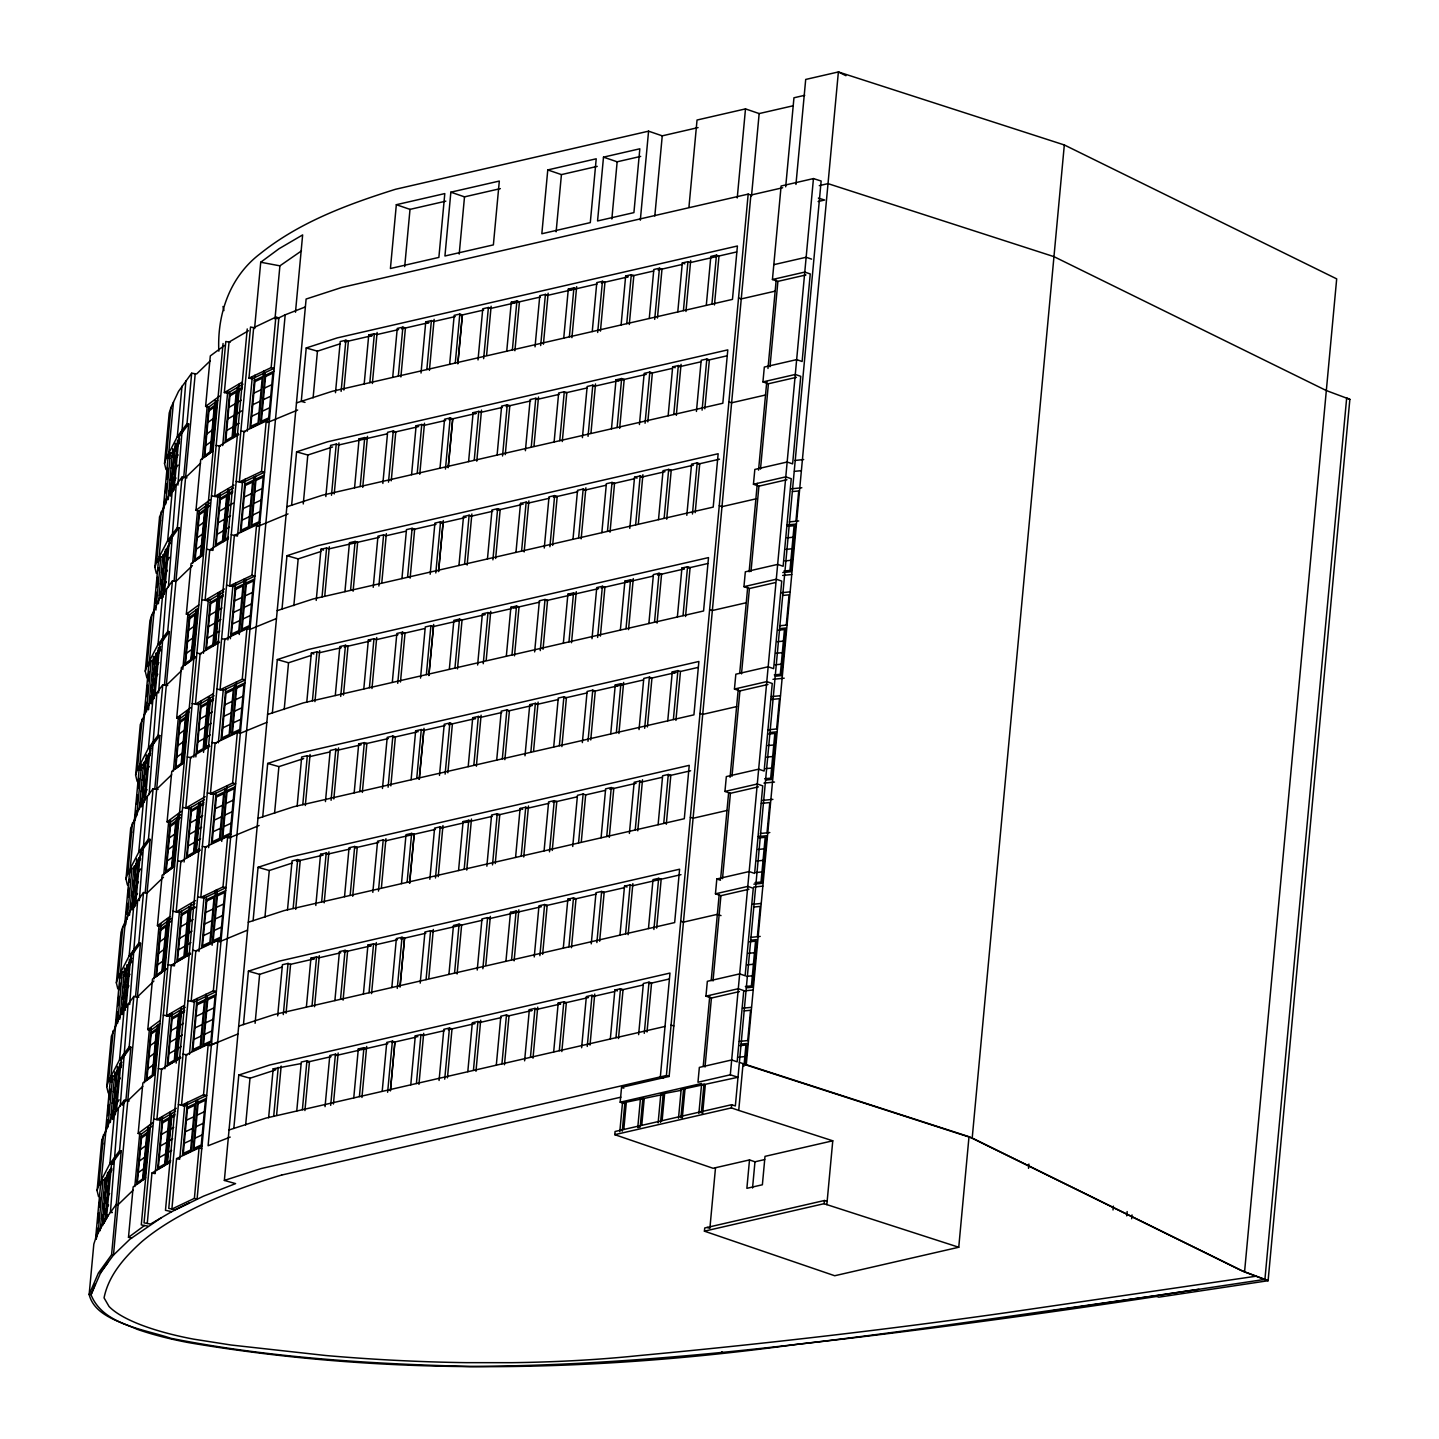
<?xml version="1.0" encoding="UTF-8"?>
<svg xmlns="http://www.w3.org/2000/svg" width="1439" height="1439" viewBox="0 0 1439 1439"><rect width="100%" height="100%" fill="white"/><g stroke="black" fill="none" stroke-linecap="round" stroke-linejoin="round"><path stroke-width="1.5" d="M98.518 1196.6L97.079 1190.539L101.773 1140.048L111.037 1118.481L114.526 1113.264L124.222 1100.259L129.168 1101.015M110.389 1095.745L108.159 1092.741L106.72 1086.679L111.397 1036.188L120.678 1014.621L124.168 1009.405L133.863 996.4L138.792 997.155M117.8 988.863L116.361 982.819L121.038 932.328L122.801 926.842L130.301 910.761L143.504 892.54L147.048 893.061L163.506 877.178M127.423 885.003L125.984 878.941L130.679 828.45L139.943 806.883L143.432 801.667L153.128 788.662L158.074 789.417M139.295 784.147L137.065 781.125L135.626 775.081L140.303 724.59L149.584 703.023L153.074 697.807L162.769 684.802L167.697 685.558M148.936 680.287L146.706 677.265L145.267 671.204L149.944 620.713L151.707 615.244L159.207 599.146L172.41 580.942L175.954 581.446L192.43 565.581M156.329 573.406L154.89 567.344L159.585 516.853L168.849 495.286L172.338 490.069L182.034 477.064L186.98 477.82M165.971 469.528L164.532 463.484L169.208 412.993L170.971 407.507L178.49 391.426L191.675 373.205L196.603 373.96L210.094 360.955M103.536 1134.562L98.841 1185.052L97.079 1190.539M113.159 1030.702L108.483 1081.193L106.72 1086.679M122.801 926.842L118.124 977.333L116.361 982.819M132.442 822.964L127.747 873.455L125.984 878.941M142.065 719.104L137.389 769.595L135.626 775.081M151.707 615.244L147.03 665.735L145.267 671.204M161.348 511.367L156.653 561.858L154.89 567.344M170.971 407.507L166.294 457.998L164.532 463.484M95.262 1284.02L91.035 1294.776C103.05 1324.941 143.648 1329.042 170.989 1338.324C269.309 1357.786 369.877 1363.884 469.887 1366.456C700.056 1365.395 928.119 1326.83 1155.625 1295.802L1157.028 1296.413A6030.759 1692.624 5.3 0 1 944.326 1326.434A4020.458 1128.41 5.3 0 1 797.692 1344.26C595.818 1371.943 389.933 1376.871 188.527 1342.605A151.994 42.666 5.3 0 1 137.227 1329.312C119.887 1321.56 94.434 1315.444 89.146 1294.56L93.823 1244.123L95.586 1238.655L103.05 1222.646L116.271 1204.371L118.142 1204.659L133.108 1190.215M95.586 1238.655L100.532 1185.268L103.032 1179.926L98.086 1233.295M105.425 1132.565L110.173 1081.409L112.656 1076.048L107.925 1127.205M115.048 1028.687L119.797 977.549L122.297 972.188L117.548 1023.345M124.689 924.827L129.438 873.671L131.938 868.311L127.19 919.467M134.115 823.18L139.079 769.811L141.58 764.451L136.831 815.607M143.954 717.09L148.703 665.933L151.203 660.591L146.454 711.729M153.595 613.23L158.344 562.073L160.844 556.713L155.898 610.1M163.021 511.582L167.985 458.214L170.486 452.853L165.737 504.01M106.036 1129.219L101.342 1179.71L104.903 1180.16M115.66 1025.341L110.983 1075.832L114.544 1076.282L121.128 1063.961M125.301 921.482L120.624 971.973L124.186 972.422L131.704 958.32M134.942 817.622L130.247 868.113L133.809 868.562L140.41 856.223M144.566 713.744L139.889 764.235L143.45 764.685L150.034 752.363M154.207 609.884L149.53 660.375L153.092 660.825L160.628 646.723M163.848 506.006L159.153 556.497L162.715 556.965L170.252 542.845M173.471 402.147L168.795 452.637L172.356 453.087M96.197 1239.285L97.204 1228.24M97.798 1221.981L98.643 1212.825M99.201 1206.835L100.064 1197.41M106.504 1129.489L107.259 1119.974M107.673 1115.567L108.68 1104.558M109.238 1098.641L110.119 1089.143M117.296 1011.689L116.523 1021.582L117.458 1018.65M117.872 1005.591L118.735 996.292M119.347 989.672L119.959 983.071M125.301 925.529L125.913 918.837M126.506 913.873L127.352 903.422M127.909 897.396L128.773 888.007M129.348 881.909L129.582 879.355M135.23 819.906L135.968 810.571M136.543 804.347L137.389 795.155M138 788.554L138.953 778.373M145.195 711.1L146.13 702.304M146.67 696.53L147.569 685.324M147.983 681.007L148.865 671.473M155.214 603.103L156.203 592.274M156.653 587.418L157.606 577.129M158.218 570.635L158.488 567.757M164.046 507.895L164.873 498.973M165.449 492.75L166.294 483.558M167.733 468.143L166.834 479.169L167.787 476.237M96.413 1238.457L97.168 1230.381M97.888 1222.682L98.589 1214.984M99.309 1207.285L100.028 1199.604M106.81 1126.503L107.152 1122.654M107.871 1114.973L108.591 1107.275M109.292 1099.576L110.012 1091.877M116.613 1020.719L117.332 1013.02M118.052 1005.339L118.574 999.565M125.517 924.827L125.895 920.798M126.614 913.01L127.136 907.236M128.215 895.688L128.755 889.932M135.338 818.953L136.057 811.056M136.777 803.376L137.496 795.677M138.198 787.978L138.917 780.28M145.339 711.046L146.059 703.347M146.778 695.649L147.48 687.968M148.199 680.269L148.559 676.42M155.52 601.412L156.042 595.638M157.121 584.09L157.66 578.316M164.244 507.355L164.622 503.308M165.683 491.76L166.222 486.004M166.942 478.306L167.644 470.607M100.19 1230.705L105.101 1177.857M110.335 1122.51L114.94 1071.785M119.851 1019.172L124.581 968.033M129.492 915.312L134.007 866.26M139.331 809.222L143.648 762.4M148.559 709.787L153.487 656.328M158.398 603.696L162.913 554.663M168.237 499.603L172.752 448.59M112.494 1118.463L116.451 1075.76L114.383 1080.095M122.117 1014.585L126.092 971.901L124.024 976.236M131.956 908.711L135.716 868.023L133.665 872.358M141.4 806.865L145.357 764.163L143.288 768.498M151.041 702.987L154.998 660.285L152.93 664.638M160.862 597.113L164.622 556.425L162.571 560.76M170.306 495.268L174.263 452.565L172.194 456.9M102.745 1225.362L107.637 1172.515M112.782 1119.47L117.476 1066.443M122.603 1013.578L126.92 964.778M132.244 909.718L136.759 858.705M141.885 805.858L146.382 754.845M151.113 703.851L155.826 653.18M161.15 598.12L165.449 549.302M170.396 496.131L175.288 443.248M114.526 1113.264L109.85 1163.755L98.841 1185.052L100.532 1185.268M124.168 1009.405L119.491 1059.895L108.483 1081.193L112.062 1081.642M133.809 905.545L129.114 956.036L118.124 977.333L121.685 977.783M143.432 801.667L138.756 852.158L127.747 873.455L129.438 873.671M153.074 697.807L148.397 748.298L137.389 769.595L140.968 770.045M162.715 593.947L158.02 644.438L147.03 665.735L148.703 665.933M172.338 490.069L167.661 540.56L156.653 561.858L158.344 562.073M181.98 386.21L177.303 436.701L166.294 457.998L169.874 458.447M114.832 1115.135L119.815 1063.295M124.743 1010.106L129.456 959.417M134.115 907.397L138.881 857.77M144.026 802.368L148.523 753.892M153.649 698.509L158.362 647.82M163.093 596.807L167.787 546.154M172.662 491.922L177.627 440.1M112.008 1168.918L109.814 1172.407L105.389 1220.02L107.601 1216.513M115.408 1114.128L119.437 1068.547L121.649 1065.04M125.049 1010.268L129.078 964.67L131.291 961.18M134.69 906.39L138.72 860.81M144.314 802.53L148.343 756.932L150.555 753.442M153.955 698.67L157.984 653.072L160.197 649.583M163.201 596.807L167.626 549.212L162.535 559.897M173.22 490.933L177.249 445.335L179.461 441.845M106.558 1217.376L111.523 1164.007L121.218 1151.002L119.545 1150.75L109.85 1163.755L113.393 1164.277M116.415 1111.286L121.146 1060.147L130.859 1047.142L129.186 1046.89L119.491 1059.895L121.146 1060.147M126.038 1007.426L130.787 956.269L140.482 943.264L138.81 943.031L129.114 956.036L130.787 956.269M135.464 905.779L140.428 852.41L150.124 839.405L148.451 839.153L138.756 852.158L142.299 852.679L133.791 868.616M145.321 799.688L150.052 748.532L159.765 735.545L158.092 735.293L148.397 748.298L151.922 748.82M154.944 695.828L159.693 644.672L169.388 631.667L167.715 631.433L158.02 644.438L159.693 644.672M164.37 594.181L169.334 540.812L179.03 527.807L177.357 527.555L167.661 540.56L171.205 541.082M174.011 490.321L178.958 436.934L188.671 423.929L186.998 423.696L177.303 436.701L178.958 436.934M110.425 1212.214L112.296 1212.483L110.425 1212.214L118.394 1108.102M120.264 1106.123L128.017 1004.242M129.69 1004.476L137.658 900.364M139.331 900.616L147.3 796.504M149.17 794.526L156.923 692.645M158.596 692.879L166.564 588.767M168.435 586.788L176.206 484.907M177.878 485.141L185.847 381.029M119.545 1150.75L124.222 1100.259M129.186 1046.89L133.863 996.4M138.81 943.031L143.504 892.54M148.451 839.153L153.128 788.662M158.092 735.293L162.769 684.802M167.715 631.433L172.41 580.942M177.357 527.555L182.034 477.064M186.998 423.696L191.675 373.205M89.146 1294.56L98.374 1273.083L111.576 1254.826L121.218 1151.002M130.859 1047.142L125.895 1100.511L122.387 1105.206M135.536 996.651L140.482 943.264M145.177 892.774L150.124 839.405M154.8 788.914L159.765 735.545M164.442 685.054L169.388 631.667M174.083 581.176L179.03 527.807M188.671 423.929L183.706 477.316L181.368 480.446M195.218 373.726L113.465 1255.096L101.144 1271.626L91.035 1294.776M131.669 1237.936L128.485 1237.342L133.161 1186.887L145.645 1177.678M152.03 1126.215L141.364 1134.076L138.18 1133.464L142.857 1082.973L155.286 1073.8M159.891 1023.651L151.005 1030.198L147.803 1029.604L152.498 979.114L166.69 968.627M171.295 918.478L160.628 926.338L157.445 925.727L162.121 875.236L174.551 866.08M180.936 814.6L170.27 822.46L167.086 821.867L171.763 771.376L184.192 762.202M188.797 712.053L179.911 718.601L176.709 718.007L181.404 667.516L195.596 657.029M198.42 608.193L189.552 614.741L186.351 614.129L191.045 563.638L203.457 554.465M209.842 503.002L199.176 510.863L195.992 510.269L200.669 459.778L213.098 450.605M217.703 400.456L208.817 407.003L205.615 406.41L210.31 355.919L224.502 345.432M134.816 1186.563L139.727 1133.536M144.458 1082.704L149.368 1029.658M154.081 978.826L159.01 925.799M163.722 874.966L168.633 821.921M173.364 771.106L178.274 718.061M182.789 669.441L187.915 614.201M192.628 563.369L197.539 510.323M202.269 459.509L207.18 406.464M141.382 1133.914L136.687 1184.567L143.109 1179.818M151.221 1027.842L146.31 1080.689L152.75 1075.958L157.445 1025.305M160.862 923.982L155.952 976.829L162.391 972.08L167.284 919.233M170.486 820.122L165.593 872.951L172.014 868.221L176.727 817.568M180.127 716.244L175.216 769.092L181.656 764.361M189.552 614.579L184.858 665.232L191.297 660.483L195.992 609.848M199.194 510.719L194.499 561.354L200.92 556.623L205.831 503.776M208.835 406.841L204.122 457.494L210.562 452.745L215.472 399.916M218.836 351.17C217.037 314.134 229.88 276.63 260.135 253.75C299.546 222.056 347.806 204.32 395.491 189.282L648.575 131.165L662.246 135.842L698.059 127.603M143.109 1179.818L148.019 1126.971M181.656 764.361L186.566 711.514M144.386 1178.883L149.08 1128.248M154.009 1075.023L158.722 1024.37M168.561 918.298L163.65 971.145L166.87 968.789M173.292 867.285L178.184 814.438M182.915 763.425L187.825 710.578M197.251 608.913L192.556 659.548L195.776 657.173M202.197 555.688L206.892 505.035M211.821 451.81L216.534 401.175M145.051 1177.066L149.188 1132.331M154.675 1073.188L158.83 1028.471M164.316 969.328L168.471 924.611M173.957 865.451L178.094 820.734M183.58 761.591L187.736 716.874M193.222 657.731L197.377 612.996M202.863 553.853L207 509.136M212.486 449.993L216.641 405.276M223.063 343.507L141.292 1224.895L147.731 1226.1M147.264 1223.474L151.94 1173.019L169.748 1162.604M185.199 1007.336L169.748 1016.384L166.528 1015.772L171.223 965.281L190.614 953.931M243.011 384.141L227.56 393.189L224.34 392.577L229.035 342.086L248.425 330.736M155.25 1172.641L160.305 1118.139M164.891 1068.763L169.946 1014.279M179.551 910.635L174.425 965.893L168.003 964.688M184.066 862.015L189.139 807.351M193.797 757.166L198.762 703.491M203.421 653.306L208.475 598.804M213.062 549.428L218.116 494.944M222.703 445.568L227.758 391.066M162.481 1116.628L157.571 1169.475L165.269 1164.978L170.162 1112.149M172.104 1012.768L167.212 1065.615L174.892 1061.119L179.587 1010.484M181.548 911.103L176.853 961.738L184.534 957.259L189.229 906.606M191.171 807.225L186.476 857.878L194.175 853.381L198.87 802.746M195.848 756.896L201.028 701.171M205.759 650.14L210.454 599.505M215.382 546.28L220.293 493.433M225.024 442.403L229.718 391.768M203.529 752.399L208.709 696.674M213.422 645.661L218.332 592.814M223.063 541.784L227.974 488.936M232.704 437.924L237.399 387.271M171.475 1113.462L166.78 1164.097L170.611 1161.849M176.152 1063.115L181.314 1007.39M190.955 903.53L186.045 956.359L189.894 954.129M200.381 801.865L195.686 852.5L199.517 850.251M205.309 748.64L210.022 697.987M214.951 644.762L219.861 591.915M224.592 540.902L229.287 490.249M234.215 437.024L239.126 384.195M247.238 328.937L165.467 1210.325L171.745 1211.638L203.421 1196.205L235.582 1183.613L224.358 1180.43L306.111 299.042L341.87 287.422L748.172 194.121L750.888 195.056L782.672 187.754M201.748 1148.772L199.068 1147.908L176.565 1158.611L171.889 1209.048L194.391 1198.363L197.071 1199.227L278.878 317.821L275.838 317.12L253.66 327.678L248.965 378.169L252.113 378.817L274.183 368.312L271.162 367.611L248.965 378.169M181.53 1105.242L203.529 1094.755L206.658 1095.421L184.642 1105.889L181.53 1105.242L186.207 1054.751L208.223 1044.264L211.353 1044.93L237.831 1034.011M210.436 793.626L232.614 783.068L235.654 783.787L213.566 794.292L210.436 793.626L215.113 743.136L237.309 732.577L240.331 733.296M254.577 328.506L260.729 262.24L279.058 248.713L302.64 234.917L295.481 312.227M179.803 1158.269L184.84 1103.785M189.426 1054.409L194.481 999.907M198.978 951.539L204.104 896.281M208.619 847.661L213.674 792.997M218.332 742.812L223.315 689.137M227.884 639.923L233.01 584.45M237.615 535.074L242.651 480.572M247.238 431.214L252.293 376.712M187.358 1102.346L182.465 1155.193L191.351 1150.966L196.046 1100.331M196.999 998.486L192.089 1051.333L200.974 1047.106L205.885 994.259M206.425 896.821L201.73 947.456L210.616 943.229L215.526 890.381M216.066 792.943L211.371 843.596L220.257 839.369L224.952 788.716M225.707 689.083L220.994 739.718L229.88 735.509L234.593 684.856M230.366 638.736L235.546 583.011M245.17 479.151L240.277 531.998L249.163 527.771L253.858 477.118M254.811 375.273L249.9 428.12L258.786 423.893L263.697 371.064M239.252 634.527L244.432 578.784M197.791 1099.486L193.096 1150.139L201.982 1145.912M207.432 995.626L202.737 1046.261L211.623 1042.034M212.109 945.279L217.271 889.554M221.732 841.419L226.912 785.694M236.536 681.816L231.643 734.663L240.529 730.436M245.979 580.151L241.266 630.804L250.152 626.577M255.602 476.291L250.908 526.926L259.793 522.717M265.244 372.431L260.549 423.066L269.435 418.839M274.993 318.864L279.903 265.837L301.488 250.89M203.529 1094.755L208.223 1044.264M218.026 940.315L195.848 950.873L191.153 1001.364L213.35 990.805L218.026 940.315L221.066 941.016M227.668 836.455L205.471 847.013L200.794 897.504L222.991 886.946L227.668 836.455L230.69 837.156M232.614 783.068L237.309 732.577M246.932 628.717L224.754 639.276L220.059 689.767L242.256 679.208L246.932 628.717L249.972 629.419M256.574 524.857L234.377 535.416L229.7 585.907L251.897 575.348L256.574 524.857L259.596 525.559M266.215 420.979L244.018 431.538L239.342 482.029L261.52 471.47L266.215 420.979L269.237 421.681M271.162 367.611L275.838 317.12M194.391 1198.363L199.068 1147.908M305.284 306.957L285.192 314.817L208.097 1145.75L230.204 1137.098M229.035 1129.975L233.82 1128.41L238.784 1075.041L269.741 1064.986L669.98 973.07L660.339 1076.894L663.541 1077.991M243.461 1024.55L248.407 971.181L279.382 961.108L679.604 869.21L674.657 922.579L274.417 1014.495L238.676 1026.115M253.102 920.69L258.049 867.303L289.005 857.248L689.245 765.332L684.298 818.719L284.059 910.617L248.299 922.237M262.725 816.812L267.69 763.443L298.646 753.388L698.886 661.472L693.922 714.841L293.7 806.757L257.941 818.377M272.367 712.953L277.313 659.566L308.288 649.511L708.51 557.595L703.563 610.981L303.323 702.898L267.582 714.499M282.008 609.075L286.955 555.706L317.911 545.651L718.151 453.735L713.204 507.104L312.965 599.02L277.205 610.64M291.631 505.215L296.596 451.846L327.552 441.791L727.792 349.875L722.828 403.244L322.606 495.16L286.847 506.78M296.488 402.902L332.229 391.3L732.469 299.384L737.416 245.997L337.194 337.913L306.219 347.968L301.273 401.355L305.014 402.416M245.655 1124.938L249.99 1078.225L274.867 1070.148M255.099 1023.291L259.632 974.365L282.332 966.99M264.938 917.201L269.273 870.505L291.973 863.13M274.561 813.341L278.896 766.627L303.665 758.587M284.202 709.463L288.537 662.767L311.238 655.393M293.844 605.603L298.179 558.89L320.879 551.515M303.269 503.956L307.802 455.03L332.571 446.989M313.108 397.866L317.443 351.17L340.144 343.795M277.673 1015.88L282.422 964.724L288.052 963.428L290.588 964.31L314.583 958.806M287.512 909.79L292.063 860.864L297.693 859.569L300.229 860.432L295.697 909.376M297.154 805.93L301.686 757.004L307.316 755.709L309.871 756.572L329.495 752.057M306.795 702.052L311.328 653.126L316.958 651.831L319.494 652.712L341.313 647.694M316.22 600.423L320.969 549.266L326.599 547.971L329.135 548.835L379.302 537.323M325.844 496.545L330.592 445.388L336.222 444.111L338.777 444.975L360.577 439.956M335.485 392.685L340.234 341.529L345.864 340.234L348.4 341.097L343.867 390.041M268.625 1117.761L273.176 1068.835L300.589 1063.673M273.698 1116.286L278.231 1067.36M283.303 1014.585L288.052 963.428M293.142 908.495L297.693 859.569M302.784 804.635L307.316 755.709M312.425 700.757L316.958 651.831M322.048 596.897L326.599 547.971M331.492 495.25L336.222 444.111M341.115 391.39L345.864 340.234M276.63 1114.883L281.163 1066.065M286.055 1013.236L290.588 964.31M305.32 805.516L310.069 754.468M314.961 701.638L319.692 650.59M324.8 595.548L329.333 546.73M334.226 493.901L338.974 442.87M296.758 1110.98L301.291 1062.054L306.921 1060.759L309.475 1061.622L304.924 1110.566M306.381 1007.12L310.932 958.176L316.562 956.881L319.098 957.762L340.755 952.78M315.825 905.473L320.555 854.316L326.203 853.021L328.74 853.885M325.448 801.595L330.197 750.456L335.827 749.161L338.381 750.025M335.287 695.505L339.838 646.579L345.468 645.284L348.004 646.165L343.471 695.091M344.928 591.645L349.461 542.719L355.109 541.424L357.645 542.287L353.095 591.231M354.57 487.785L359.102 438.841L364.733 437.564L367.287 438.427M364.193 383.907L368.744 334.981L374.374 333.686L376.91 334.567L398.567 329.585M302.388 1109.685L306.921 1060.759M312.029 1005.825L316.562 956.881M321.652 901.947L326.203 853.021M331.078 800.3L335.827 749.161M340.719 696.44L345.468 645.284M350.558 590.35L355.109 541.424M360.2 486.49L364.733 437.564M369.841 382.612L374.374 333.686M314.565 1006.688L319.296 955.658M324.189 902.829L328.937 851.78M333.83 798.969L338.561 747.92M362.736 487.371L367.467 436.323M372.377 383.493L377.108 332.445M396.337 204.698L390.419 268.517L438.877 257.401L444.795 193.581L396.337 204.698L410.007 209.375L445.82 201.154M325.052 1106.663L329.801 1055.506L335.431 1054.211L337.967 1055.075M334.891 1000.573L339.442 951.629L345.072 950.352L347.608 951.215L343.076 1000.141M344.533 896.695L349.065 847.769L354.696 846.474L357.25 847.337L352.699 896.281M354.174 792.835L358.707 743.909L364.337 742.614L366.873 743.477L362.34 792.421M363.797 688.957L368.348 640.031L373.978 638.736L376.514 639.618M373.223 587.328L377.971 536.171L383.601 534.876L386.156 535.74M382.864 483.45L387.613 432.312L393.243 431.016L395.779 431.88L391.246 480.824M392.703 377.36L397.254 328.434L402.884 327.139L405.42 328.02L400.887 376.946M404.701 266.593L410.007 209.375M330.682 1105.368L335.431 1054.211M340.521 999.278L345.072 950.352M350.163 895.4L354.696 846.474M359.804 791.54L364.337 742.614M369.427 687.662L373.978 638.736M378.871 586.033L383.601 534.876M388.494 482.155L393.243 431.016M398.333 376.065L402.884 327.139M333.434 1104.019L338.165 1052.97M371.982 688.544L376.712 637.495M381.821 582.471L386.354 533.635M353.76 1097.885L358.311 1048.959L363.941 1047.664L366.477 1048.527M363.401 994.025L367.934 945.081L373.582 943.804L376.119 944.668M372.827 892.378L377.576 841.221L383.206 839.926L385.76 840.808M382.468 788.5L387.217 737.362L392.847 736.066L395.383 736.93L390.85 785.874M392.307 682.41L396.84 633.484L402.488 632.189L405.025 633.07L400.474 681.996M401.949 578.55L406.482 529.624L412.112 528.329L414.666 529.192L410.115 578.136M411.572 474.69L416.123 425.764L421.753 424.469L424.289 425.332M421.015 373.043L425.746 321.886L431.394 320.591L433.93 321.473M359.408 1096.59L363.941 1047.664M369.032 992.73L373.582 943.804M378.457 891.083L383.206 839.926M388.098 787.223L392.847 736.066M397.74 683.345L402.488 632.189M407.579 577.255L412.112 528.329M417.22 473.395L421.753 424.469M426.843 369.517L431.394 320.591M361.944 1097.471L366.675 1046.423M371.568 993.612L376.316 942.563M381.425 887.521L385.94 838.685M419.756 474.276L424.487 423.228M429.398 370.399L434.128 319.35M450.857 192.178L444.939 255.998L493.379 244.882L499.315 181.062L450.857 192.178L464.509 196.855L500.34 188.635M459.203 254.073L464.509 196.855M382.198 1091.356L386.749 1042.43L392.379 1041.134L394.916 1041.998L390.383 1090.924L394.898 1042.106M391.84 987.496L396.373 938.552L402.003 937.275L404.557 938.138L400.006 987.064L404.539 938.246M401.481 883.618L406.014 834.692L411.644 833.397L414.18 834.26L409.647 883.204M411.104 779.758L415.655 730.832L421.285 729.537L423.821 730.4L419.289 779.326M420.53 678.111L425.278 626.954L430.909 625.659L433.463 626.541L428.912 675.467M430.171 574.251L434.92 523.094L440.55 521.799L443.086 522.663L438.553 571.589L443.302 520.558M440.01 468.161L444.561 419.235L450.191 417.94L452.727 418.803L448.195 467.729L452.709 418.911M449.652 364.283L454.184 315.357L459.814 314.062L462.369 314.943L457.818 363.869L462.351 315.051M387.631 1092.291L392.379 1041.134M397.272 988.413L402.003 937.275M407.111 882.323L411.644 833.397M416.734 778.463L421.285 729.537M426.376 674.585L430.909 625.659M435.801 572.956L440.55 521.799M445.442 469.078L450.191 417.94M455.282 362.988L459.814 314.062M410.781 1084.79L415.313 1035.864L420.961 1034.569L423.498 1035.432M420.206 983.143L424.955 932.004L430.585 930.709L433.139 931.573M429.847 879.283L434.596 828.127L440.226 826.831L442.762 827.713M439.489 775.423L444.219 724.267L449.867 722.972L452.404 723.835L447.871 772.779M449.328 669.333L453.861 620.389L459.491 619.094L462.045 619.975L457.494 668.901M458.951 565.455L463.502 516.529L469.132 515.234L471.668 516.097M468.592 461.595L473.125 412.669L478.773 411.374L481.31 412.238M478.018 359.948L482.767 308.791L488.397 307.496L490.951 308.378M416.411 1083.495L420.961 1034.569M426.052 979.635L430.585 930.709M435.477 877.988L440.226 826.831M445.119 774.128L449.867 722.972M454.958 668.038L459.491 619.094M464.599 564.16L469.132 515.234M474.222 460.3L478.773 411.374M483.648 358.653L488.397 307.496M418.947 1084.376L423.696 1033.328M428.804 978.286L433.319 929.468M438.229 876.639L442.96 825.59M467.135 565.041L471.866 513.993M476.777 461.182L481.507 410.133M486.616 355.091L491.131 306.255M439.075 1080.473L443.824 1029.317L449.454 1028.022L452.008 1028.885L447.457 1077.829M448.932 974.383L453.465 925.457L459.095 924.162L461.631 925.025L457.098 973.969M458.555 870.505L463.106 821.579L468.736 820.284L471.273 821.165M468.197 766.645L472.729 717.719L478.36 716.424L480.914 717.288M477.622 664.998L482.371 613.841L488.001 612.564L490.537 613.428M487.461 558.908L492.012 509.982L497.642 508.687L500.178 509.55L495.646 558.494M497.103 455.048L501.635 406.122L507.265 404.827L509.82 405.69L505.269 454.634M506.744 351.17L511.277 302.244L516.907 300.949L519.443 301.83L514.91 350.756M444.723 1079.178L449.454 1028.022M454.562 973.088L459.095 924.162M464.185 869.21L468.736 820.284M473.827 765.35L478.36 716.424M483.252 663.703L488.001 612.564M492.893 559.843L497.642 508.687M502.535 455.983L507.265 404.827M512.374 349.875L516.907 300.949M466.74 870.091L471.47 819.043M476.363 766.232L481.112 715.183M486.202 660.141L490.735 611.323M547.773 169.928L541.837 233.748L590.296 222.613L596.214 158.794L547.773 169.928L561.426 174.605L597.239 166.384M467.801 1071.695L472.334 1022.769L477.964 1021.474L480.518 1022.338M477.226 970.048L481.975 918.909L487.605 917.614L490.141 918.478M486.868 866.188L491.598 815.032L497.246 813.737L499.783 814.618L495.25 863.544M496.707 760.098L501.24 711.172L506.87 709.877L509.424 710.74L504.873 759.684M506.33 656.238L510.881 607.294L516.511 606.017L519.047 606.88L514.514 655.824M515.971 552.36L520.504 503.434L526.152 502.139L528.689 503.02M525.397 450.713L530.146 399.574L535.776 398.279L538.33 399.143M535.038 346.853L539.787 295.697L545.417 294.401L547.953 295.283M473.431 1070.4L477.964 1021.474M482.856 968.753L487.605 917.614M492.498 864.893L497.246 813.737M502.337 758.803L506.87 709.877M511.978 654.943L516.511 606.017M521.602 551.065L526.152 502.139M531.243 447.205L535.776 398.279M540.668 345.558L545.417 294.401M475.967 1071.282L480.698 1020.233M485.806 965.191L490.339 916.373M524.156 551.946L528.886 500.898M533.995 445.856L538.51 397.038M543.42 344.209L548.151 293.178M556.12 231.823L561.426 174.605M496.311 1065.148L500.844 1016.222L506.474 1014.927L509.01 1015.79L504.477 1064.734M505.934 961.288L510.485 912.362L516.115 911.067L518.652 911.93M515.576 857.41L520.109 808.484L525.739 807.189L528.293 808.07M525.001 755.781L529.75 704.624L535.38 703.329L537.916 704.193M534.642 651.903L539.391 600.765L545.021 599.469L547.557 600.333L543.025 649.277M544.266 548.043L549.014 496.887L554.645 495.592L557.199 496.473L552.648 545.399M554.123 441.953L558.656 393.027L564.286 391.732L566.822 392.595L562.289 441.539M563.746 338.075L568.297 289.149L573.927 287.854L576.463 288.735M501.941 1063.853L506.474 1014.927M511.564 959.993L516.115 911.067M521.206 856.115L525.739 807.189M530.847 752.255L535.38 703.329M540.273 650.608L545.021 599.469M549.914 546.748L554.645 495.592M559.753 440.658L564.286 391.732M569.376 336.798L573.927 287.854M514.119 960.874L518.849 909.826M523.742 856.996L528.491 805.966M533.581 750.924L538.114 702.088M571.931 337.661L576.661 286.631M603.499 157.139L597.563 220.958L633.915 212.612L639.833 148.793L603.499 157.139L617.151 161.798L640.679 156.401M524.605 1060.831L529.354 1009.674L534.984 1008.379L537.52 1009.261M534.247 956.953L538.977 905.815L544.626 904.519L547.162 905.383L542.629 954.327M544.086 850.863L548.619 801.937L554.249 800.642L556.803 801.523L552.252 850.449M553.709 747.003L558.26 698.077L563.89 696.782L566.426 697.645L561.894 746.589M563.351 643.143L567.883 594.217L573.531 592.922L576.068 593.785M572.992 539.265L577.525 490.339L583.155 489.044L585.709 489.926M582.417 437.636L587.166 386.479L592.796 385.184L595.332 386.048M592.256 331.546L596.789 282.602L602.437 281.307L604.974 282.188L600.441 331.114M530.451 1057.305L534.984 1008.379M539.877 955.676L544.626 904.519M549.5 851.798L554.249 800.642M559.357 745.708L563.89 696.782M568.981 641.848L573.531 592.922M578.622 537.97L583.155 489.044M588.047 436.341L592.796 385.184M597.689 332.463L602.437 281.307M532.988 1058.187L537.718 1007.138M571.535 642.729L576.266 591.681M581.158 538.852L585.889 487.803M590.997 432.761L595.53 383.943M611.845 219.016L617.151 161.798M553.673 1051.981L558.206 1003.055L563.836 1001.76L566.372 1002.623L561.84 1051.549M563.297 948.103L567.847 899.177L573.477 897.882L576.014 898.763L571.481 947.689M572.74 846.474L577.471 795.317L583.119 794.022L585.655 794.886L581.32 841.599M582.363 742.596L587.112 691.457L592.742 690.162L595.278 691.026L590.745 739.952M592.005 638.736L596.753 587.58L602.383 586.285L604.92 587.166L600.387 636.092M601.844 532.646L606.377 483.72L612.025 482.425L614.561 483.288L610.01 532.214M611.485 428.786L616.018 379.842L621.648 378.547L624.202 379.428L619.651 428.354M621.108 324.908L625.659 275.982L631.289 274.687L633.826 275.551L629.293 324.495M559.303 1050.686L563.836 1001.76M568.927 946.826L573.477 897.882M578.568 842.948L583.119 794.022M587.993 741.301L592.742 690.162M597.635 637.441L602.383 586.285M607.474 531.351L612.025 482.425M617.115 427.491L621.648 378.547M626.756 323.613L631.289 274.687M640.319 220.203L648.575 131.165M654.817 215.976L662.246 135.842M581.626 1047.736L586.357 996.579L592.005 995.284L594.541 996.166M591.249 943.876L595.998 892.72L601.628 891.425L604.182 892.288L599.631 941.232M601.088 837.786L605.639 788.842L611.269 787.565L613.805 788.428L609.273 837.354M610.73 733.908L615.262 684.982L620.911 683.687L623.447 684.55M620.371 630.048L624.904 581.122L630.534 579.827L633.088 580.69M629.796 528.401L634.545 477.244L640.175 475.949L642.711 476.831M639.438 424.541L644.168 373.385L649.816 372.089L652.353 372.953L647.82 421.897M649.277 318.451L653.81 269.507L659.44 268.23L661.994 269.093L657.443 318.037M587.256 1046.441L592.005 995.284M596.879 942.581L601.628 891.425M606.736 836.491L611.269 787.565M616.36 732.613L620.911 683.687M626.001 628.753L630.534 579.827M635.642 524.875L640.175 475.949M645.068 423.246L649.816 372.089M654.709 319.368L659.44 268.23M590.008 1045.092L594.739 994.043M618.914 733.494L623.645 682.446M628.537 629.634L633.286 578.586M638.376 523.544L642.909 474.708M610.334 1038.958L614.867 990.032L620.497 988.737L623.051 989.618L618.5 1038.544M619.975 935.098L624.508 886.172L630.138 884.877L632.674 885.74M629.401 833.451L634.149 782.294L639.779 781.017L642.316 781.881M639.042 729.591L643.773 678.435L649.403 677.139L651.957 678.003L647.406 726.947M648.881 623.501L653.414 574.575L659.044 573.28L661.58 574.143L657.047 623.087M658.504 519.623L663.055 470.697L668.685 469.402L671.222 470.283L666.689 519.209M668.146 415.763L672.679 366.837L678.327 365.542L680.863 366.405M677.787 311.903L682.32 262.977L687.95 261.682L690.486 262.546M688.975 206.856L697.034 120.031L745.492 108.896L759.162 113.573L792.871 105.838M615.964 1037.663L620.497 988.737M625.605 933.803L630.138 884.877M635.229 829.943L639.779 781.017M644.672 728.296L649.403 677.139M654.511 622.206L659.044 573.28M664.134 518.328L668.685 469.402M673.776 414.468L678.327 365.542M683.417 310.608L687.95 261.682M628.141 934.684L632.872 883.636M637.783 830.825L642.514 779.776M676.312 415.349L681.061 364.301M685.953 311.49L690.684 260.441M764.667 1159.564L754.971 1161.795L749.503 1159.924L713.078 1168.288L614.777 1134.669L615.083 1131.486L731.66 1104.702L735.347 1105.961L821.147 181.026L813.449 178.58L781.107 186.009L772.437 279.508L777.905 281.378L805.93 274.939M623.842 1103.461L620.173 1102.202L621.54 1087.362L669.135 1076.444L750.888 195.056M619.813 1131.72L622.475 1102.994L662.156 1094.665M622.242 1131.162L624.904 1102.436M623.807 1129.417L626.271 1102.904M638.628 1034.641L643.377 983.485L649.007 982.189L651.561 983.071L647.01 1031.997M648.467 928.551L653.018 879.625L658.648 878.33L661.185 879.193L656.652 928.119M658.109 824.691L662.642 775.765L668.29 774.47L670.826 775.333L666.293 824.259M667.75 720.813L672.283 671.887L677.913 670.592L680.467 671.473L675.916 720.399M677.373 616.953L681.924 568.027L687.554 566.732L690.09 567.596L685.558 616.522M686.817 515.306L691.565 464.149L697.196 462.854L699.732 463.736L695.199 512.662M696.44 411.446L701.189 360.29L706.819 358.995L709.373 359.858L704.822 408.784M706.297 305.356L710.83 256.43L716.46 255.135L718.996 255.998L714.463 304.924M644.276 1033.346L649.007 982.189M653.9 929.486L658.648 878.33M663.739 823.396L668.29 774.47M673.38 719.518L677.913 670.592M683.021 615.658L687.554 566.732M692.447 514.011L697.196 462.854M702.088 410.151L706.819 358.995M711.927 304.061L716.46 255.135M642.837 1098.317L640.427 1098.874L637.765 1127.6L640.175 1127.043L642.837 1098.317L644.204 1098.784L641.758 1125.298M737.236 197.952L745.492 108.896M658.127 1122.906L660.789 1094.198L680.539 1090.438M660.555 1122.366L663.217 1093.64M662.12 1120.621L664.584 1094.108M224.358 1180.43L261.232 1168.54L666.401 1075.509L748.172 194.121M751.518 195.956L759.162 113.573M678.506 1118.229L681.169 1089.521L683.597 1088.963L684.964 1089.431L682.284 1118.139M680.917 1117.671L683.597 1088.963M739.448 991.579L711.424 998.018L705.955 996.148L707.34 981.308L739.664 973.879L745.132 975.75L753.263 888.259L747.794 886.388L715.453 893.817L716.82 878.977L749.161 871.548L754.63 873.419L762.76 785.874L757.292 784.003L724.95 791.432L726.335 776.592L758.659 769.163L764.127 771.034L772.257 683.489L766.789 681.618L734.448 689.047L735.833 674.207L768.156 666.779L773.624 668.649L781.755 581.104L776.287 579.233L743.945 586.662L745.33 571.823L777.654 564.394L783.122 566.264L791.252 478.719L785.784 476.849L753.442 484.277L754.827 469.438L787.151 462.009L792.619 463.88L800.75 376.334L795.281 374.464L762.94 381.893L764.325 367.053L796.648 359.624L802.117 361.495L810.247 273.95L804.779 272.079L772.437 279.508M698.868 1113.552L701.53 1084.844L703.959 1084.286L705.326 1084.754L702.664 1113.462M703.221 1066.461L709.751 996.112M711.19 980.643L719.194 894.446M720.615 878.977L728.62 792.799M730.059 777.33L738.261 688.921M739.682 673.452L747.686 587.274M749.125 571.805L757.31 483.396M758.551 470.139L766.753 381.749M767.976 368.492L776.179 280.083M785.694 186.818L793.95 97.78L804.761 95.298M705.02 1067.036L711.424 998.018M713.007 980.984L720.921 895.688L748.946 889.248M722.504 878.653L730.418 793.303L758.443 786.863M732.001 776.269L739.916 690.918L767.94 684.478M741.499 673.884L749.413 588.533L775.279 582.597M750.996 571.499L758.911 486.148L786.935 479.709M760.494 469.114L768.408 383.763L796.433 377.324M769.991 366.747L777.905 281.378M701.297 1112.995L703.959 1084.286M795.947 184.444L805.696 79.451L838.379 71.95L1064.32 144.961L1336.687 278.878L1244.555 1271.95L1268.101 1280.728L1349.854 399.34L1346.67 397.991L1264.917 1279.379L1268.101 1280.728L1158.755 1297.169L1155.571 1295.82L1264.917 1279.379L1241.371 1270.583L969.005 1136.684L739.376 1062.414M969.005 1136.684L958.752 1247.253L834.71 1275.745L704.426 1231.172L704.732 1227.989L824.421 1200.504L827.155 1201.439M715.507 1167.731L709.877 1228.366L707.143 1227.431M705.955 996.148L738.297 988.719L743.765 990.59L737.146 1061.838L731.678 1059.967L699.354 1067.396L697.969 1082.236L730.31 1074.807L813.449 178.58M614.777 1134.669L731.372 1107.904L731.66 1104.702M958.752 1247.253L826.849 1204.623L832.767 1140.803L738.729 1110.404L743.064 1063.673M743.963 1066.191L745.924 1045.038L739.898 1045.631M745.456 1065.094L747.471 1043.455L741.139 1044.084M747.722 1040.559L750.546 1010.268L744.215 1010.898M757.364 936.699L760.17 906.408L753.856 907.038M767.005 832.839L769.811 802.548L761.375 803.376M776.628 728.961L779.452 698.67L771.016 699.516M786.27 625.102L789.076 594.811L782.762 595.44M795.911 521.242L798.717 490.933L792.385 491.58M749.503 1159.924L746.877 1188.326L762.382 1184.765L765.008 1156.362L832.767 1140.803M752.543 1188.02L754.971 1161.795M704.426 1231.172L824.115 1203.688L824.421 1200.504M1244.555 1271.95L972.206 1138.033L1064.32 144.961M1028.507 1168.36L1028.903 1164.025M1113.013 1209.965L1113.372 1206.134M1126.755 1215.883L1127.151 1211.566M1131.666 1218.743L1132.025 1214.912M428.804 675.503L433.661 624.418M409.539 883.222L414.18 834.386M419.181 779.362L424.019 728.296M177.141 445.335L172.176 456.037M157.876 653.072L152.894 663.775M148.235 756.932L143.27 767.635M136.165 866.152L138.594 860.792M126.542 970.03L128.97 964.67M116.901 1073.89L119.329 1068.529M109.688 1172.407L104.723 1183.11M133.629 871.512L136.057 866.152M123.988 975.372L126.434 970.012M114.365 1079.232L116.793 1073.89M174.749 451.54L176.799 447.205M173.669 463.088L175.738 458.753M172.608 474.636L174.659 470.283M171.529 486.166L173.597 481.831M165.107 555.418L167.158 551.083M164.046 566.948L166.097 562.613M162.967 578.496L165.017 574.161M161.905 590.044L163.956 585.691M155.466 659.278L157.535 654.943M154.405 670.826L156.455 666.491M153.325 682.356L155.394 678.021M152.264 693.904L154.315 689.569M145.843 763.156L147.893 758.803M144.763 774.686L146.832 770.351M143.702 786.234L145.753 781.899M142.623 797.764L144.691 793.429M136.201 867.015L138.252 862.681M135.14 878.563L137.191 874.21M134.061 890.093L136.111 885.758M133 901.641L135.05 897.306M126.56 970.875L128.629 966.54M125.499 982.423L127.549 978.088M124.42 993.971L126.488 989.618M123.358 1005.501L125.409 1001.166M116.937 1074.753L118.987 1070.418M115.857 1086.283L117.926 1081.948M114.796 1097.831L116.847 1093.496M113.717 1109.379L115.786 1105.026M107.295 1178.613L109.346 1174.278M106.234 1190.161L108.285 1185.826M105.155 1201.691L107.206 1197.356M104.076 1213.239L106.144 1208.904M103.14 1223.33L105.209 1218.995M171.133 468.43L173.202 464.095M170.054 479.978L172.122 475.643M168.993 491.526L171.061 487.173M162.697 557.019L170.054 542.827M161.492 572.308L163.56 567.973M160.431 583.838L162.481 579.503M159.351 595.386L161.42 591.051M153.056 660.879L160.431 646.687M151.85 676.168L153.919 671.833M150.789 687.716L152.858 683.381M149.71 699.246L151.779 694.911M143.414 764.739L150.789 750.564M142.227 780.046L144.296 775.693M141.148 791.576L143.216 787.241M140.087 803.124L142.155 798.789M132.586 883.906L134.654 879.571M131.525 895.454L133.575 891.101M130.445 906.984L132.514 902.649M124.15 972.476L131.525 958.284M122.945 987.766L125.013 983.431M121.883 999.314L123.952 994.979M120.804 1010.862L122.873 1006.509M114.508 1076.354L121.883 1062.162M113.321 1091.643L115.39 1087.308M112.242 1103.173L114.311 1098.838M111.181 1114.721L113.231 1110.386M104.759 1183.973L106.81 1179.62L102.673 1224.355L100.604 1228.69M103.68 1195.503L105.749 1191.168M102.619 1207.051L104.669 1202.716M101.539 1218.581L103.608 1214.246M178.94 440.748L172.32 453.141L179.695 438.967M111.505 1167.82L104.885 1180.214L109.958 1169.511L105.281 1220.002L103.662 1223.582L107.565 1216.513M177.375 446.216L179.227 443.374M176.313 457.746L178.166 454.922M175.234 469.294L178.022 465.049M174.173 480.842L176.026 478M166.672 561.624L169.442 557.379M165.593 573.154L167.446 570.33M164.532 584.702L166.384 581.878M158.11 653.936L160.88 649.708M157.031 665.484L158.884 662.659M155.97 677.032L157.822 674.189M148.469 757.813L150.322 754.989M147.408 769.343L149.26 766.519M145.267 792.439L147.12 789.597M138.828 861.673L140.68 858.849M137.766 873.221L140.536 868.976M136.687 884.751L138.54 881.927M135.626 896.299L137.478 893.475M129.204 965.551L131.974 961.306M128.125 977.081L129.978 974.257M127.064 988.629L128.916 985.805M119.563 1069.411L121.416 1066.587M118.502 1080.959L120.354 1078.117M116.361 1104.037L119.131 1099.792M109.922 1173.271L111.774 1170.447M107.781 1196.367L109.634 1193.525M106.72 1207.897L108.573 1205.073M105.784 1218.006L107.637 1215.164M100.334 1273.335L107.619 1262.938M185.577 477.586L200.561 463.16M166.312 685.324L181.296 670.88M156.671 789.184L171.655 774.758M137.407 996.921L153.883 981.038M127.765 1100.781L142.749 1086.355M205.615 406.41L219.825 395.923M195.992 510.269L210.184 499.783M186.351 614.129L198.78 604.956M176.709 718.007L190.919 707.52M167.086 821.867L181.278 811.38M157.445 925.727L169.874 916.571M147.803 1029.604L160.233 1020.431M138.18 1133.464L152.372 1122.978M208.547 409.881L214.969 405.15M198.906 513.759L205.327 509.01M206.604 508.075L209.824 505.719M189.282 617.619L195.704 612.888M179.641 721.479L186.063 716.748M170 825.356L176.421 820.626M177.699 819.672L180.918 817.316M160.377 929.216L166.798 924.486M168.075 923.55L171.277 921.176M150.735 1033.094L157.157 1028.345M141.094 1136.954L147.515 1132.223M128.485 1237.342L144.53 1225.506M207.882 422.49L213.17 418.659M206.802 434.02L212.109 430.189M205.741 445.568L211.029 441.737M198.24 526.35L203.547 522.519M197.161 537.898L202.467 534.067M196.1 549.428L201.388 545.597M188.599 630.21L193.905 626.397M187.538 641.758L192.826 637.927M186.458 653.306L191.765 649.475M178.976 734.088L184.264 730.257M177.896 745.618L183.203 741.804M176.835 757.166L182.123 753.334M169.334 837.948L174.641 834.116M168.255 849.496L173.561 845.664M167.194 861.026L172.482 857.212M159.693 941.826L164.999 937.994M158.632 953.355L163.92 949.524M157.553 964.903L162.859 961.072M150.07 1045.685L155.358 1041.854M148.99 1057.233L154.297 1053.402M147.911 1068.763L153.218 1064.932M140.428 1149.545L145.717 1145.732M139.349 1161.093L144.655 1157.262M138.288 1172.641L143.576 1168.81M161.096 1217.862L129.924 1239.231L113.465 1255.096L111.576 1254.826M224.34 392.577L241.806 382.36M229.449 394.808L237.111 390.311M238.64 389.429L242.472 387.181M238.802 434.596L219.394 445.946L214.717 496.437L234.107 485.087M233.388 488.001L217.919 497.049L211.497 495.807M219.807 498.667L227.488 494.189M228.999 493.289L232.848 491.059M228.423 538.654L209.752 549.824L205.075 600.315L224.466 588.965M223.747 591.879L208.295 600.908L201.856 599.667M210.166 602.527L217.847 598.048M219.376 597.167L223.207 594.919M219.519 642.334L200.129 653.684L195.434 704.175L212.9 693.958M214.105 695.739L198.654 704.786L192.232 703.527M200.525 706.405L208.205 701.926M209.734 701.027L213.566 698.778M209.896 746.193L190.488 757.562L185.811 808.052L205.201 796.684M204.482 799.598L189.013 808.646L182.591 807.405M190.901 810.265L198.582 805.786M200.093 804.887L203.942 802.656M200.255 850.071L180.846 861.421L176.17 911.912L195.56 900.562M194.841 903.476L179.371 912.506L172.95 911.265M181.26 914.143L188.941 909.646M190.47 908.764L194.301 906.516M166.528 1015.772L183.994 1005.555M171.619 1018.003L179.299 1013.524M180.828 1012.624L184.66 1010.376M180.972 1057.809L161.582 1069.159L156.887 1119.65L176.295 1108.3M176.403 1060.237L180.253 1057.989M175.576 1111.214L160.107 1120.244L153.685 1119.002M161.995 1121.862L169.676 1117.384M171.187 1116.502L175.036 1114.254M171.745 1211.638L150.483 1224.067L144.044 1222.862L225.815 341.475L230.096 342.284M242.292 388.692L239.144 390.509L234.989 435.226L238.155 433.409M238.065 402.039L241.23 400.24M228.873 407.417L235.187 403.801M227.794 418.965L234.107 415.331M237.003 413.587L241.734 410.87M235.924 425.135L239.09 423.318M226.732 430.495L233.046 426.879M232.668 492.552L229.503 494.368L225.347 539.085L228.513 537.287M219.232 511.295L225.545 507.661M228.441 505.916L233.172 503.2M227.362 517.446L230.528 515.648M218.17 522.825L224.484 519.209M217.091 534.373L223.405 530.739M226.283 528.994L229.449 527.178M223.027 596.43L219.861 598.246L215.724 642.963L218.872 641.146M209.59 615.155L215.904 611.539M218.8 609.776L221.948 607.96M208.529 626.702L214.843 623.069M217.721 621.324L220.887 619.507M216.659 632.854L219.807 631.055M207.45 638.232L213.763 634.617M213.386 700.289L210.238 702.106L206.083 746.823L209.249 745.006M199.967 719.014L206.281 715.399M209.159 713.654L212.324 711.837M208.097 725.184L211.245 723.367M198.888 730.562L205.201 726.947M197.827 742.11L204.14 738.477M207.018 736.732L210.184 734.915M203.762 804.167L200.597 805.966L196.441 850.701L199.607 848.884M190.326 822.892L196.639 819.259M199.535 817.514L202.683 815.697M189.264 834.422L195.578 830.807M198.456 829.062L201.604 827.245M197.377 840.592L200.543 838.775M188.185 845.97L194.499 842.337M195.704 907.128L190.955 909.844L186.818 954.561L189.966 952.744M180.684 926.752L186.998 923.136M189.894 921.374L193.042 919.575M179.623 938.3L185.937 934.666M188.815 932.922L191.981 931.105M178.544 949.83L184.858 946.214M187.754 944.47L190.901 942.653M184.48 1011.887L181.332 1013.704L177.177 1058.42L180.343 1056.622M171.061 1030.63L177.375 1026.996M180.253 1025.252L183.419 1023.435M169.982 1042.16L176.295 1038.544M179.191 1036.782L182.339 1034.983M168.921 1053.708L175.234 1050.074M178.112 1048.329L181.278 1046.513M174.856 1115.765L171.691 1117.581L167.536 1162.298L170.701 1160.482M170.611 1129.111L173.777 1127.295M161.42 1134.49L167.733 1130.856M160.359 1146.038L166.672 1142.404M169.55 1140.659L172.698 1138.843M159.279 1157.568L165.593 1153.952M168.471 1152.189L171.637 1150.391M277.079 318.685L285.192 314.817M254.325 380.526L273.842 371.244M267.438 422.544L297.657 410.025M244.684 484.385L264.2 475.104M257.797 526.422L288.016 513.903M235.061 588.245L254.559 578.982M230.636 635.858L239.522 631.631M250.188 629.311L276.378 618.554M225.419 692.123L244.936 682.841M240.565 733.188L266.737 722.414M215.778 795.983L235.294 786.701M222.002 838.541L230.888 834.314M228.891 838.02L259.11 825.5M206.155 899.861L225.653 890.579M212.36 942.401L221.246 938.174M219.25 941.879L247.472 930.152M196.513 1003.72L216.03 994.439M209.626 1045.739L217.739 1041.89M186.872 1107.58L197.269 1102.652M206.389 1098.317L195.758 1103.371M189.211 1202.95L175.018 1209.713L168.759 1208.4L250.53 327.013L254.703 327.894M253.858 393.153L261.143 389.753M264.488 388.098L271.773 384.699M252.778 404.701L260.063 401.301M263.409 399.646L270.712 396.229M262.348 411.176L269.633 407.777M251.717 416.249L259.002 412.831M244.216 497.031L251.501 493.613M254.847 491.976L262.132 488.558M253.786 503.506L261.071 500.106M243.137 508.561L250.422 505.161M242.076 520.109L249.361 516.709M252.706 515.054L259.991 511.636M234.575 600.89L241.86 597.491M245.224 595.836L252.509 592.436M233.514 612.438L240.799 609.021M244.144 607.384L251.429 603.966M232.434 623.968L239.719 620.569M243.083 618.914L250.368 615.514M235.582 699.696L242.867 696.296M224.952 704.768L232.237 701.351M223.872 716.298L231.157 712.899M234.503 711.244L241.788 707.844M222.811 727.846L230.096 724.429M233.442 722.792L240.727 719.374M215.31 808.628L222.595 805.228M225.941 803.574L233.226 800.156M214.231 820.176L221.516 816.758M224.88 815.104L232.165 811.704M223.8 826.652L231.085 823.252M213.17 831.706L220.455 828.306M205.669 912.488L212.954 909.088M216.318 907.433L223.603 904.034M204.608 924.036L211.893 920.618M215.238 918.981L222.523 915.564M214.177 930.511L221.462 927.112M203.529 935.584L210.814 932.166M196.046 1016.366L203.331 1012.948M206.676 1011.311L213.961 1007.894M205.597 1022.841L212.882 1019.442M194.967 1027.896L202.251 1024.496M193.887 1039.444L201.19 1036.026M204.536 1034.389L211.821 1030.972M186.404 1120.226L193.689 1116.826M197.035 1115.171L204.32 1111.753M185.325 1131.774L192.61 1128.356M195.974 1126.719L203.259 1123.301M184.264 1143.303L191.549 1139.904M194.895 1138.249L202.18 1134.849M233.82 1128.41L265.927 1118.103L665.016 1026.439M819.295 185.631L828.019 183.634L1053.96 256.646L1326.326 390.563L1349.854 399.34M818.107 201.532L824.673 200.021L818.377 198.114M344.658 341.96L372.395 335.593M401.661 328.865L429.092 322.57M433.463 321.581L455.264 316.562M459.635 315.555L483.63 310.051M490.159 308.558L540.327 297.028M546.874 295.535L597.023 284.005M601.394 283.015L627.566 276.99M631.919 276L653.738 270.982M658.091 269.992L682.086 264.47M690.81 262.474L736.606 251.951M773.822 264.668L806.146 257.257L811.614 259.128M775.153 291.146L741.265 298.916L738.531 297.981M386.749 433.948L361.639 439.722L359.102 438.841M393.297 432.455L417.292 426.933M423.821 425.44L445.64 420.44M448.968 419.666L476.165 413.425M480.536 412.417L502.337 407.417M506.06 406.553L530.685 400.905M537.233 399.394L559.034 394.394M565.581 392.883L587.4 387.882M593.929 386.372L646.273 374.356M650.644 373.349L672.445 368.348M678.992 366.837L700.793 361.837M707.34 360.326L726.965 355.829M765.512 395.005L731.624 402.794L728.889 401.859M385.832 535.812L405.474 531.315M412.004 529.804L435.999 524.3M440.37 523.292L464.347 517.788M470.895 516.277L492.696 511.277M497.067 510.269L521.062 504.765M527.591 503.254L549.41 498.254M553.439 497.336L577.759 491.742M584.306 490.249L606.107 485.231M612.654 483.738L634.455 478.719M641.003 477.226L664.998 471.704M669.351 470.715L693.346 465.193M697.699 464.203L719.518 459.185M755.889 498.865L721.982 506.654L719.266 505.719M344.245 647.028L369.661 641.182M376.209 639.689L398.009 634.671M401.265 633.933L424.181 628.663M432.905 626.667L485.249 614.633M489.602 613.644L511.421 608.625M539.769 602.114L513.417 608.175L510.881 607.294M546.316 600.621L598.66 588.605M601.16 588.029L653.18 576.086M657.533 575.078L683.705 569.071M688.076 568.063L707.7 563.548M746.247 602.743L712.359 610.514L709.625 609.578M336.042 750.564L360.02 745.06M364.391 744.053L388.368 738.549M392.739 737.541L416.734 732.037M423.264 730.526L445.083 725.526M448.644 724.698L475.607 718.511M479.978 717.503L501.779 712.503M508.327 710.992L532.322 705.488L529.75 704.624M536.675 704.48L558.494 699.48M565.023 697.969L586.842 692.968M593.39 691.457L617.367 685.953M643.539 679.945L617.817 685.845L615.262 684.982M650.086 678.435L676.258 672.427M680.611 671.437L698.059 667.426M736.606 706.603L702.718 714.392L699.984 713.456M296.47 861.295L322.03 855.432M326.401 854.424L350.397 848.92M354.749 847.913L378.745 842.409M385.292 840.898L435.441 829.386M439.812 828.378L463.79 822.874M492.156 816.363L465.642 822.46L463.106 821.579M496.509 815.355L520.504 809.851M527.034 808.358L548.853 803.34M553.044 802.386L577.201 796.828M585.925 794.832L605.549 790.317M609.92 789.327L636.092 783.302M640.445 782.312L662.264 777.294M668.793 775.801L690.612 770.782M726.983 810.463L693.076 818.251L690.342 817.316M343.849 952.078L371.28 945.783M375.651 944.775L397.452 939.757M400.797 939.001L425.818 933.245M432.348 931.753L482.515 920.241M489.062 918.73L541.388 906.714M545.759 905.707L569.754 900.202M574.107 899.195L595.926 894.195M602.455 892.684L624.274 887.683M632.998 885.669L680.971 874.66M307.137 1062.162L331.114 1056.658M335.485 1055.65L359.462 1050.146M387.828 1043.635L360.847 1049.822L358.311 1048.959M392.181 1042.627L416.177 1037.123M422.724 1035.612L444.525 1030.612M448.248 1029.748L475.05 1023.597M479.421 1022.589L501.222 1017.589M507.769 1016.078L531.764 1010.574M536.117 1009.566L560.113 1004.062M564.466 1003.055L588.461 997.551M592.832 996.543L614.633 991.543M621.18 990.05L642.981 985.031M649.529 983.539L669.153 979.024M281.63 1175.069L620.893 1097.166M620.173 1102.202L701.656 1083.495M1256.319 1276.177L1006.598 1312.656A4006.482 1124.489 5.3 0 1 638.52 1355.628A555.634 155.952 5.3 0 1 511.816 1362.679L466.542 1362.661A561.66 157.642 5.3 0 1 325.808 1355.52L231.157 1345.033L193.438 1339.115A137.676 38.637 5.3 0 1 109.04 1306.468L104.058 1297.888C108.609 1274.9 125.157 1256.553 142.137 1241.389A917.165 257.419 5.3 0 1 281.594 1175.069M1049.93 1311.091L1198.903 1289.29M794.904 460.462L803.682 459.545M794.49 471.344L801.181 470.679M791.252 488.828L801.811 487.767M789.327 521.889L798.735 520.954M787.205 524.965L795.641 524.12L791.216 571.733L782.78 572.56M788.068 526.296L794.094 525.703L789.939 570.42L783.931 571.031M787.007 537.844L793.033 537.251M785.928 549.392L791.954 548.781M784.867 560.922L790.892 560.329M782.636 575.438L791.72 574.539M781.035 592.76L790.119 591.843M779.704 625.767L786.863 625.048M779.668 628.627L786 627.98L781.593 675.593L775.261 676.222M778.445 630.174L784.453 629.562L780.316 674.297L774.29 674.891M777.366 641.704L783.392 641.11M776.287 653.252L782.312 652.658M775.225 664.8L781.251 664.188M772.995 679.316L784.219 678.183M771.394 696.62L780.406 695.721M768.192 729.807L777.222 728.907M770.045 732.487L776.376 731.857L771.952 779.452L765.62 780.1M768.804 734.034L774.83 733.44L770.674 778.157L764.649 778.751M767.724 745.582L773.75 744.97M766.663 757.112L772.689 756.518M765.584 768.66L771.61 768.066M763.947 783.122L774.506 782.061M762.346 800.426L772.905 799.365M760.422 833.487L769.829 832.551M758.299 836.563L766.735 835.717L762.31 883.33L753.874 884.176M759.162 837.912L765.188 837.3L761.033 882.017L755.025 882.629M758.101 849.442L764.127 848.848M757.022 860.99L763.048 860.378M755.961 872.52L761.986 871.926M753.73 887.036L762.814 886.136M752.705 904.286L761.141 903.458M750.798 937.365L760.188 936.411M750.762 940.225L757.094 939.577L752.687 987.19L746.355 987.82M749.521 941.772L755.547 941.178L751.41 985.895L745.384 986.488M748.46 953.32L754.486 952.708M747.381 964.85L753.406 964.256M746.319 976.397L752.345 975.786M744.089 990.913L753.191 989.996M742.488 1008.217L751.392 1007.336M739.376 1041.404L748.316 1040.505M738.819 1057.179L744.844 1056.586M181.152 431.52L182.825 431.772M171.511 535.398L173.184 535.632M161.888 639.258L163.542 639.51M152.246 743.136L153.919 743.369M142.605 846.995L144.278 847.229M132.982 950.855L134.636 951.107M123.34 1054.733L125.013 1054.967M113.699 1158.593L115.372 1158.845M260.729 262.24L279.903 265.837M216.174 445.353L220.455 446.162M206.55 549.212L212.972 550.418M196.909 653.09L201.19 653.882M187.268 756.95L191.549 757.759M177.645 860.81L181.926 861.619M163.327 1015.143L169.748 1016.348M158.362 1068.547L162.643 1069.357M151.94 1173.019L155.16 1173.63M240.889 430.891L245.062 431.754M236.212 481.328L242.472 482.695L264.56 472.172L261.52 471.47M231.247 534.75L237.525 536.063M226.571 585.205L232.83 586.554L254.919 576.05L251.897 575.348M221.624 638.61L225.797 639.492M216.929 689.065L223.207 690.414L245.278 679.91L242.256 679.208M211.983 742.488L216.156 743.369M207.306 792.943L213.566 794.256M202.341 846.348L206.514 847.229M197.665 896.803L203.924 898.152L226.013 887.647L222.991 886.946M192.718 950.226L196.891 951.089M188.023 1000.663L194.283 1002.03L216.372 991.507L213.35 990.805M183.077 1054.085L187.25 1054.967M178.4 1104.54L184.66 1105.854M176.565 1158.611L179.695 1159.258M306.219 347.968L317.443 351.17M296.596 451.846L307.802 455.03M286.955 555.706L298.179 558.89M277.313 659.566L288.537 662.767M267.69 763.443L278.896 766.627M258.049 867.303L269.273 870.505M248.407 971.181L259.632 974.365M238.784 1075.041L249.99 1078.225M273.176 1068.835L275.91 1069.645M730.31 1074.807L738.009 1077.253L681.169 1089.521M972.206 1138.033L746.247 1065.022L838.379 71.95L845.952 75.709M682.32 262.977L684.856 263.841M625.659 275.982L628.195 276.846M568.297 289.149L570.833 290.03M762.94 381.893L768.408 383.763M511.277 302.244L513.813 303.125M672.679 366.837L675.233 367.7M616.018 379.842L618.554 380.723M425.746 321.886L428.3 322.768M368.744 334.981L371.28 335.845M753.442 484.277L758.911 486.148M473.125 412.669L475.679 413.533M634.545 477.244L637.081 478.126M416.123 425.764L418.659 426.628M520.504 503.434L523.059 504.298M743.945 586.662L749.413 588.533M681.924 568.027L684.46 568.891M463.502 516.529L466.038 517.392M624.904 581.122L627.44 581.986M567.883 594.217L570.438 595.08M734.448 689.047L739.916 690.918M320.969 549.266L323.505 550.13M672.283 671.887L674.819 672.75M368.348 640.031L370.884 640.913M724.95 791.432L730.418 793.303M311.328 653.126L313.864 654.008M472.729 717.719L475.284 718.583M415.655 730.832L418.191 731.696M358.707 743.909L361.243 744.772M520.109 808.484L522.663 809.366M716.82 878.977L720.471 880.218M715.453 893.817L720.921 895.688M721.011 915.6L717.341 914.341L683.453 922.129L680.719 921.194M624.508 886.172L627.044 887.036M567.847 899.177L570.384 900.059M510.485 912.362L513.021 913.225M320.555 854.316L323.109 855.18M614.867 990.032L617.421 990.913M671.078 1025.054L673.812 1025.989M558.206 1003.055L560.742 1003.918M367.934 945.081L370.489 945.963M529.354 1009.674L531.89 1010.538M701.53 1084.844L702.898 1085.312M666.401 1075.509L669.135 1076.444M310.932 958.176L313.468 959.058M731.372 1107.904L738.729 1110.404M621.54 1087.362L623.842 1088.154M640.427 1098.874L641.794 1099.342M415.313 1035.864L417.868 1036.728M824.115 1203.688L826.849 1204.623M721.641 1351.851L722.612 1352.336M159.585 516.853L160.538 520.882M130.679 828.45L131.633 832.497M101.773 1140.048L102.727 1144.095M222.991 306.489L223.944 310.59M141.49 1138.015L137.353 1182.732L142.641 1178.901L146.796 1134.184L141.49 1138.015M151.131 1034.137L146.976 1078.872L152.282 1075.041L156.437 1030.324L151.131 1034.137M160.772 930.278L156.617 974.994L161.923 971.163L166.061 926.446L160.772 930.278M170.396 826.418L166.258 871.135L171.547 867.303L175.702 822.586L170.396 826.418M180.037 722.54L175.882 767.257L181.188 763.443L185.343 718.709L180.037 722.54M189.678 618.68L185.523 663.397L190.829 659.566L194.967 614.849L189.678 618.68M199.302 514.802L195.164 559.537L200.453 555.706L204.608 510.989L199.302 514.802M208.943 410.942L204.788 455.659L210.094 451.828L214.249 407.111L208.943 410.942M162.499 1122.942L158.344 1167.677L164.658 1164.043L168.813 1119.326L162.499 1122.942M172.122 1019.082L167.985 1063.799L174.299 1060.183L178.436 1015.448L172.122 1019.082M181.764 915.222L177.609 959.939L183.922 956.305L188.077 911.589L181.764 915.222M191.405 811.344L187.25 856.061L193.563 852.446L197.719 807.729L191.405 811.344M201.028 707.484L196.891 752.201L203.205 748.586L207.342 703.851L201.028 707.484M210.67 603.607L206.514 648.341L212.828 644.708L216.983 599.991L210.67 603.607M220.311 499.747L216.156 544.464L222.469 540.848L226.625 496.131L220.311 499.747M229.934 395.887L225.797 440.604L232.111 436.97L236.248 392.253L229.934 395.887M187.466 1108.696L183.329 1153.412L190.614 1149.995L194.751 1105.278L187.466 1108.696M197.107 1004.818L192.952 1049.535L200.237 1046.135L204.392 1001.418L197.107 1004.818M206.748 900.958L202.593 945.675L209.878 942.257L214.033 897.54L206.748 900.958M216.372 797.08L212.235 841.815L219.519 838.397L223.657 793.68L216.372 797.08M226.013 693.22L221.858 737.937L229.143 734.538L233.298 689.821L226.013 693.22M235.654 589.36L231.499 634.077L238.784 630.66L242.939 585.943L235.654 589.36M245.278 485.483L241.14 530.2L248.425 526.8L252.562 482.083L245.278 485.483M254.919 381.623L250.764 426.34L258.067 422.94L262.204 378.205L254.919 381.623M198.114 1103.623L193.959 1148.358L201.244 1144.94L205.399 1100.223L198.114 1103.623M207.738 999.763L203.601 1044.48L210.885 1041.081L215.041 996.346L207.738 999.763M217.379 895.903L213.224 940.62L220.527 937.203L224.664 892.486L217.379 895.903M227.02 792.026L222.865 836.743L230.15 833.343L234.305 788.626L227.02 792.026M236.644 688.166L232.506 732.883L239.791 729.483L243.946 684.748L236.644 688.166M246.285 584.288L242.148 629.023L249.433 625.605L253.57 580.888L246.285 584.288M255.926 480.428L251.771 525.145L259.056 521.745L263.211 477.029L255.926 480.428M265.549 376.568L261.412 421.285L268.697 417.868L272.852 373.151L265.549 376.568"/></g></svg>
